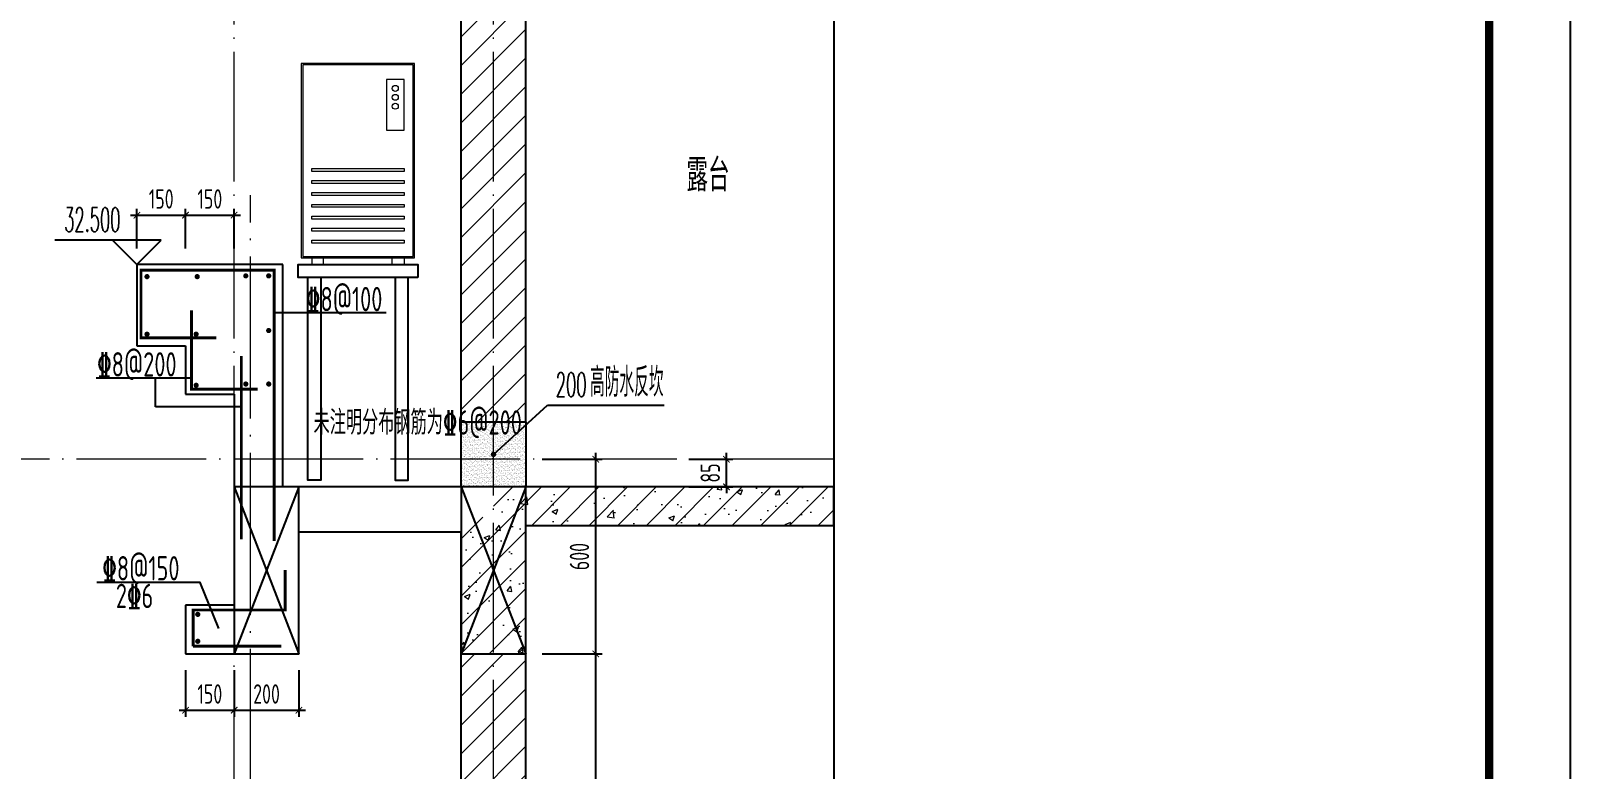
# Model space of a CAD drawing. Extents: x -1307975 to -76406, y -96289 to 379359.
# Drawn here: x -586577 to -581828, y 271725 to 274001 of the extents above; entities that cross this region are included whole.
import ezdxf

# ---------------------------------------------------------------- set-up
doc = ezdxf.new("R2010")
doc.units = 0
doc.header["$LTSCALE"] = 1000
doc.linetypes.add('DOTE', pattern=[2.42, 2, -0.2, 0.02, -0.2])
doc.layers.get('0').update_dxf_attribs({"linetype": 'CONTINUOUS'})
doc.layers.get('DEFPOINTS').update_dxf_attribs({"linetype": 'CONTINUOUS'})
for name, color, linetype in [('DIM', 2, 'CONTINUOUS'), ('DIM_ELEV', 3, 'CONTINUOUS'), ('DIM_IDEN', 67, 'CONTINUOUS'), ('DIM_SYMB', 3, 'CONTINUOUS'), ('PUB_TEXT', 2, 'CONTINUOUS'), ('REIN', 6, 'CONTINUOUS'), ('S-大样-砼线', 7, 'CONTINUOUS'), ('S-引出线', 40, 'CONTINUOUS'), ('TEXT', 2, 'CONTINUOUS'), ('WALL', 5, 'CONTINUOUS'), ('空调外机', 8, 'CONTINUOUS'), ('立面-看线', 251, 'CONTINUOUS')]:
    doc.layers.add(name, color=color, linetype=linetype)
for name, color, linetype, lineweight in [('DOTE', 19, 'DOTE', 9), ('PUB_HATCH', 8, 'CONTINUOUS', 9), ('图框', 9, 'CONTINUOUS', 18), ('平面-空调室外机', 143, 'CONTINUOUS', 9)]:
    doc.layers.add(name, color=color, linetype=linetype, lineweight=lineweight)
doc.layers.add('yichutu', color=7, linetype='CONTINUOUS', true_color=0xffffff)
doc.styles.add('_TCH_DIM', font='SIMPLEX.shx', dxfattribs={"width": 0.7, "bigfont": 'GBCBIG.shx'})
doc.styles.add('DIM_FONT_T3', font='SIMPLEX', dxfattribs={"width": 0.705882, "bigfont": 'GBCBIG'})
doc.styles.add('TSSD_DIMENSION', font='Tssdeng.shx', dxfattribs={"width": 0.7, "bigfont": 'tssdchn.shx'})
doc.styles.add('TSSD_REIN', font='tssdeng.shx', dxfattribs={"width": 0.7, "height": 300, "bigfont": 'tssdchn.shx'})
doc.dimstyles.new('TSSD_20_20', dxfattribs={"dimtxt": 60, "dimasz": 20, "dimexe": 20, "dimexo": 50, "dimgap": 20, "dimtad": 1, "dimdec": 0, "dimzin": 0, "dimdsep": 46, "dimtxsty": 'TSSD_DIMENSION', "dimblk": 'ARCHTICK', "dimblk1": 'ARCHTICK', "dimblk2": 'ARCHTICK', "dimcen": 0, "dimdle": 20, "dimclrt": 7, "dimadec": 0, "dimazin": 0, "dimtfac": 1, "dimtdec": 0, "dimtix": 1, "dimtmove": 2, "dimatfit": 3, "dimfxl": 1, "dimtolj": 1, "dimtzin": 0, "dimarcsym": 0})
pattern_1 = [(45, (-1182008.505, 426623.756), (-44.194174, 44.194174), []), (50, (-1182008.5, 426623.76), (179.315046, -15.688034), [18.75, -206.25]), (355, (-1182008.5, 426623.76), (-34.687833, 188.048033), [15, -165]), (100.4514, (-1181993.56, 426622.45), (144.627345, 172.359886), [15.93505, -175.28553]), (46.1842, (-1182008.5, 426673.76), (266.81026, -41.37975), [28.125, -309.375]), (96.6356, (-1181986.27, 426670.3), (233.66568, 243.52947), [23.90257, -262.92825]), (351.1842, (-1182008.5, 426673.76), (233.66549, 243.52965), [22.5, -247.5]), (21, (-1181983.5, 426661.26), (149.226763, -100.654723), [18.75, -206.25]), (326, (-1181983.5, 426661.26), (60.828833, 181.28751), [15, -165]), (71.4514, (-1181971.07, 426652.87), (210.055657, 80.632624), [15.93505, -175.28553]), (37.5, (-1182008.505, 426623.756), (3.039964, 83.2234635), [0, -163, 0, -167.5, 0, -165.625]), (7.5, (-1182008.505, 426623.76), (65.767384, 98.602928), [0, -95.5, 0, -159.25, 0, -63.125]), (327.5, (-1182064.255, 426623.756), (133.455609, -5.638718), [0, -62.5, 0, -195, 0, -258.75]), (317.5, (-1182089.25, 426623.76), (145.796542, 25.026246), [0, -81.25, 0, -129.5, 0, -183.75])]
pattern_2 = [(45, (-1182008.505, 426668.634), (-44.1941915, 44.1941915), [])]

# ---------------------------------------------------------------- blocks, each defined once
blk = doc.blocks.new('GFDDDDRG')
at = {"layer": '图框'}
blk.add_lwpolyline([(923309.8, -107437), (923309.8, -159999.5), (893609.8, -159999.5), (893609.8, -107437)], close=True, dxfattribs=at)
blk.add_lwpolyline([(923309.8, -107437), (923309.8, -159999.5), (893609.8, -159999.5), (893609.8, -107437)], close=True, dxfattribs=at)
at = {"layer": '图框', "const_width": 50}
blk.add_lwpolyline([(894109.8, -159499.5), (922809.8, -159499.5), (922809.8, -108687), (894109.8, -108687)], close=True, dxfattribs=at)
blk = doc.blocks.new('yct-1051-594-26275-14850-25-1002.0')
at = {"layer": 'yichutu', "color": 7, "true_color": 0xffffff}
blk.add_lwpolyline([(0, 0), (0, 14850), (26275, 14850), (26275, 0)], close=True, dxfattribs=at)
blk = doc.blocks.new('kongtiao')
for p, q in [((-338.7, 49), (-338.7, -550.8)), ((11, 49), (-338.7, 49)), ((11, -550.8), (11, 49)), ((-334.1, 44.4), (-334.1, -546.2)), ((6.4, 44.4), (-334.1, 44.4)), ((6.4, -546.2), (6.4, 44.4)), ((-76.2, -0.5), (-76.2, -156.5)), ((-21.1, -0.5), (-76.2, -0.5)), ((-21.1, -156.5), (-21.1, -0.5)), ((-76.2, -156.5), (-21.1, -156.5)), ((-338.7, -550.8), (11, -550.8)), ((-334.1, -546.2), (6.4, -546.2)), ((-306.6, -550.8), (-306.6, -571.2)), ((-269.8, -571.2), (-269.8, -550.8)), ((-57.9, -571.2), (-57.9, -550.8)), ((-21.1, -550.8), (-21.1, -571.2)), ((-306.6, -571.2), (-269.8, -571.2)), ((-21.1, -571.2), (-57.9, -571.2))]:
    blk.add_line(p, q)
for points in [[(-306.6, -275.4), (-21.1, -275.4), (-21.1, -284.6), (-306.6, -284.6)], [(-306.6, -312.1), (-21.1, -312.1), (-21.1, -321.3), (-306.6, -321.3)], [(-306.6, -348.8), (-21.1, -348.8), (-21.1, -358), (-306.6, -358)], [(-306.6, -385.6), (-21.1, -385.6), (-21.1, -394.7), (-306.6, -394.7)], [(-306.6, -422.3), (-21.1, -422.3), (-21.1, -431.5), (-306.6, -431.5)], [(-306.6, -459), (-21.1, -459), (-21.1, -468.2), (-306.6, -468.2)], [(-306.6, -495.7), (-21.1, -495.7), (-21.1, -504.9), (-306.6, -504.9)]]:
    blk.add_lwpolyline(points, close=True)
for centre in [(-48.7, -28), (-48.7, -55.6), (-48.7, -83.1)]:
    blk.add_circle(centre, 9.18)
blk = doc.blocks.new('_ArchTick')
at = {"color": 0, "linetype": 'ByBlock', "const_width": 0.15}
blk.add_lwpolyline([(-0.5, -0.5), (0.5, 0.5)], dxfattribs=at)
blk = doc.blocks.new('*D2509')
at = {"layer": 'DEFPOINTS', "color": 0, "transparency": 16777216}
for p in [(-586099.3, 273433), (-586249.3, 273280.7), (-586099.3, 273280.7)]:
    blk.add_point(p, dxfattribs=at)
at = {"layer": 'DIM', "color": 0, "lineweight": -2, "transparency": 16777216}
for p, q in [((-586269.3, 273433), (-586079.3, 273433)), ((-586249.3, 273330.7), (-586249.3, 273453)), ((-586099.3, 273330.7), (-586099.3, 273453))]:
    blk.add_line(p, q, dxfattribs=at)
at = {"layer": 'DIM', "color": 0, "lineweight": -2, "transparency": 16777216, "xscale": 20, "yscale": 20, "zscale": 20, "rotation": 180}
blk.add_blockref('_ArchTick', (-586249.3, 273433), dxfattribs=at)
at = {"layer": 'DIM', "color": 0, "lineweight": -2, "transparency": 16777216, "xscale": 20, "yscale": 20, "zscale": 20}
blk.add_blockref('_ArchTick', (-586099.3, 273433), dxfattribs=at)
at = {"layer": 'DIM', "color": 7, "transparency": 16777216, "insert": (-586174.3, 273483), "char_height": 60, "attachment_point": 5, "style": 'TSSD_DIMENSION'}
blk.add_mtext('\\A1;150', dxfattribs=at)
blk = doc.blocks.new('*D2510')
at = {"layer": 'DEFPOINTS', "color": 0, "transparency": 16777216}
for p in [(-585949.3, 273433), (-586099.3, 273280.7), (-585949.3, 273280.7)]:
    blk.add_point(p, dxfattribs=at)
at = {"layer": 'DIM', "color": 0, "lineweight": -2, "transparency": 16777216}
for p, q in [((-586119.3, 273433), (-585929.3, 273433)), ((-586099.3, 273330.7), (-586099.3, 273453)), ((-585949.3, 273330.7), (-585949.3, 273453))]:
    blk.add_line(p, q, dxfattribs=at)
at = {"layer": 'DIM', "color": 0, "lineweight": -2, "transparency": 16777216, "xscale": 20, "yscale": 20, "zscale": 20, "rotation": 180}
blk.add_blockref('_ArchTick', (-586099.3, 273433), dxfattribs=at)
at = {"layer": 'DIM', "color": 0, "lineweight": -2, "transparency": 16777216, "xscale": 20, "yscale": 20, "zscale": 20}
blk.add_blockref('_ArchTick', (-585949.3, 273433), dxfattribs=at)
at = {"layer": 'DIM', "color": 7, "transparency": 16777216, "insert": (-586024.3, 273483), "char_height": 60, "attachment_point": 5, "style": 'TSSD_DIMENSION'}
blk.add_mtext('\\A1;150', dxfattribs=at)
blk = doc.blocks.new('*D2515')
at = {"layer": 'DEFPOINTS', "color": 0, "transparency": 16777216}
for p in [(-584596.6, 272680.7), (-584430.7, 272680.7), (-584596.6, 272595.7)]:
    blk.add_point(p, dxfattribs=at)
at = {"layer": 'DIM', "color": 0, "lineweight": -2, "transparency": 16777216}
for p, q in [((-584546.6, 272680.7), (-584410.7, 272680.7)), ((-584430.7, 272680.7), (-584430.7, 272700.7)), ((-584430.7, 272595.7), (-584430.7, 272680.7)), ((-584546.6, 272595.7), (-584410.7, 272595.7)), ((-584430.7, 272595.7), (-584430.7, 272575.7))]:
    blk.add_line(p, q, dxfattribs=at)
at = {"layer": 'DIM', "color": 0, "lineweight": -2, "transparency": 16777216, "xscale": 20, "yscale": 20, "zscale": 20}
for p, rotation in [((-584430.7, 272680.7), 270), ((-584430.7, 272595.7), 90)]:
    blk.add_blockref('_ArchTick', p, dxfattribs=dict(at, rotation=rotation))
at = {"layer": 'DIM', "color": 7, "transparency": 16777216, "insert": (-584480.7, 272638.2), "char_height": 60, "attachment_point": 5, "rotation": 90, "style": 'TSSD_DIMENSION'}
blk.add_mtext('\\A1;85', dxfattribs=at)
blk = doc.blocks.new('*D3033')
at = {"layer": 'DEFPOINTS', "color": 0, "transparency": 16777216}
for p in [(-585049.3, 272680.7), (-584834.1, 272680.7), (-585049.3, 272080.7)]:
    blk.add_point(p, dxfattribs=at)
at = {"layer": 'DIM', "color": 0, "lineweight": -2, "transparency": 16777216}
for p, q in [((-584999.3, 272680.7), (-584814.1, 272680.7)), ((-584834.1, 272060.7), (-584834.1, 272700.7)), ((-584999.3, 272080.7), (-584814.1, 272080.7))]:
    blk.add_line(p, q, dxfattribs=at)
at = {"layer": 'DIM', "color": 0, "lineweight": -2, "transparency": 16777216, "xscale": 20, "yscale": 20, "zscale": 20}
for p, rotation in [((-584834.1, 272680.7), 90), ((-584834.1, 272080.7), 270)]:
    blk.add_blockref('_ArchTick', p, dxfattribs=dict(at, rotation=rotation))
at = {"layer": 'DIM', "color": 7, "transparency": 16777216, "insert": (-584884.1, 272380.7), "char_height": 60, "attachment_point": 5, "rotation": 90, "style": 'TSSD_DIMENSION'}
blk.add_mtext('\\A1;600', dxfattribs=at)
blk = doc.blocks.new('*D3034')
at = {"layer": 'DEFPOINTS', "color": 0, "transparency": 16777216}
for p in [(-585049.3, 272080.7), (-584834.1, 272080.7), (-585049.3, 271030.7)]:
    blk.add_point(p, dxfattribs=at)
at = {"layer": 'DIM', "color": 0, "lineweight": -2, "transparency": 16777216}
for p, q in [((-584834.1, 271010.7), (-584834.1, 272100.7)), ((-584999.3, 272080.7), (-584814.1, 272080.7)), ((-584999.3, 271030.7), (-584814.1, 271030.7))]:
    blk.add_line(p, q, dxfattribs=at)
at = {"layer": 'DIM', "color": 0, "lineweight": -2, "transparency": 16777216, "xscale": 20, "yscale": 20, "zscale": 20}
for p, rotation in [((-584834.1, 272080.7), 90), ((-584834.1, 271030.7), 270)]:
    blk.add_blockref('_ArchTick', p, dxfattribs=dict(at, rotation=rotation))
at = {"layer": 'DIM', "color": 7, "transparency": 16777216, "insert": (-584884.1, 271555.7), "char_height": 60, "attachment_point": 5, "rotation": 90, "style": 'TSSD_DIMENSION'}
blk.add_mtext('\\A1;1050', dxfattribs=at)
blk = doc.blocks.new('*D3052')
at = {"layer": 'DEFPOINTS', "color": 0, "transparency": 16777216}
for p in [(-586099.3, 272080.7), (-585949.3, 272080.7), (-585949.3, 271907)]:
    blk.add_point(p, dxfattribs=at)
at = {"layer": 'DIM', "color": 0, "lineweight": -2, "transparency": 16777216}
for p, q in [((-586099.3, 272030.7), (-586099.3, 271887)), ((-585949.3, 272030.7), (-585949.3, 271887)), ((-586119.3, 271907), (-585929.3, 271907))]:
    blk.add_line(p, q, dxfattribs=at)
at = {"layer": 'DIM', "color": 0, "lineweight": -2, "transparency": 16777216, "xscale": 20, "yscale": 20, "zscale": 20, "rotation": 180}
blk.add_blockref('_ArchTick', (-586099.3, 271907), dxfattribs=at)
at = {"layer": 'DIM', "color": 0, "lineweight": -2, "transparency": 16777216, "xscale": 20, "yscale": 20, "zscale": 20}
blk.add_blockref('_ArchTick', (-585949.3, 271907), dxfattribs=at)
at = {"layer": 'DIM', "color": 7, "transparency": 16777216, "insert": (-586024.3, 271957), "char_height": 60, "attachment_point": 5, "style": 'TSSD_DIMENSION'}
blk.add_mtext('\\A1;150', dxfattribs=at)
blk = doc.blocks.new('*D3053')
at = {"layer": 'DEFPOINTS', "color": 0, "transparency": 16777216}
for p in [(-585949.3, 272080.7), (-585749.3, 272080.7), (-585749.3, 271907)]:
    blk.add_point(p, dxfattribs=at)
at = {"layer": 'DIM', "color": 0, "lineweight": -2, "transparency": 16777216}
for p, q in [((-585949.3, 272030.7), (-585949.3, 271887)), ((-585749.3, 272030.7), (-585749.3, 271887)), ((-585969.3, 271907), (-585729.3, 271907))]:
    blk.add_line(p, q, dxfattribs=at)
at = {"layer": 'DIM', "color": 0, "lineweight": -2, "transparency": 16777216, "xscale": 20, "yscale": 20, "zscale": 20, "rotation": 180}
blk.add_blockref('_ArchTick', (-585949.3, 271907), dxfattribs=at)
at = {"layer": 'DIM', "color": 0, "lineweight": -2, "transparency": 16777216, "xscale": 20, "yscale": 20, "zscale": 20}
blk.add_blockref('_ArchTick', (-585749.3, 271907), dxfattribs=at)
at = {"layer": 'DIM', "color": 7, "transparency": 16777216, "insert": (-585849.3, 271957), "char_height": 60, "attachment_point": 5, "style": 'TSSD_DIMENSION'}
blk.add_mtext('\\A1;200', dxfattribs=at)
blk = doc.blocks.new('20210809.02274857')
at = {"layer": 'REIN', "const_width": 9}
for points in [[(87525.4, 67531.6), (87293.1, 67531.6), (87293.1, 67739.9), (87703.5, 67739.9), (87703.5, 66904.9)], [(87448.4, 67616), (87448.4, 67373.2), (87652.9, 67373.2)], [(87602.4, 66910.5), (87602.4, 67475.3)], [(87453.8, 66580.9), (87453.8, 66692.7), (87737.7, 66692.7), (87737.7, 66815.7)], [(87453.8, 66580.9), (87726.3, 66580.9)]]:
    blk.add_lwpolyline(points, dxfattribs=at)
at = {"layer": 'REIN', "const_width": 8}
for points in [[(87307.5, 67720.3, 1), (87315.5, 67720.3, 1)], [(87462.4, 67720.3, 1), (87470.4, 67720.3, 1)], [(87612.2, 67722.6, 1), (87620.2, 67722.6, 1)], [(87682.9, 67722.6, 1), (87690.9, 67722.6, 1)], [(87307.5, 67542.9, 1), (87315.5, 67542.9, 1)], [(87459, 67542.9, 1), (87467, 67542.9, 1)], [(87682.9, 67554.1, 1), (87690.9, 67554.1, 1)], [(87459, 67385.4, 1), (87467, 67385.4, 1)], [(87612.2, 67389.2, 1), (87620.2, 67389.2, 1)], [(87682.9, 67389.2, 1), (87690.9, 67389.2, 1)], [(87464, 66679.1, 1), (87472, 66679.1, 1)], [(87464, 66596.2, 1), (87472, 66596.2, 1)]]:
    blk.add_lwpolyline(points, format="xyb", close=True, dxfattribs=at)
at = {"layer": 'S-引出线'}
for p, q in [((87703.5, 67609.5), (88049.7, 67609.5)), ((87154.5, 67408.2), (87448.4, 67408.2)), ((87338.1, 67319.1), (87338.1, 67408.2)), ((87602.4, 67319.1), (87338.1, 67319.1))]:
    blk.add_line(p, q, dxfattribs=at)
blk.add_lwpolyline([(87533, 66635.5), (87475, 66777), (87156.6, 66777)], dxfattribs=at)
at = {"layer": 'TEXT', "style": 'TSSD_REIN', "width": 0.7}
for s, p in [('%%1328@100', (87801.6, 67613.6)), ('%%1328@200', (87157.6, 67412.4)), ('未注明分布钢筋为%%1326@200', (87825.3, 67233.3)), ('%%1328@150', (87173.6, 66783.8)), ('2%%1326', (87215.4, 66698.6))]:
    blk.add_text(s, height=75, rotation=0, dxfattribs=at).set_placement(p)
blk = doc.blocks.new('20210809.03133446')
at = {"layer": 'S-大样-砼线'}
for p, q in [((87154.5, 67095.9), (87354.5, 66580.9)), ((87354.5, 67095.9), (87154.5, 66580.9))]:
    blk.add_line(p, q, dxfattribs=at)
blk.add_lwpolyline([(87354.5, 67095.9), (87154.5, 67095.9), (87154.5, 66580.9), (87354.5, 66580.9)], close=True, dxfattribs=at)

msp = doc.modelspace()

# ---------------------------------------------------------------- hatches: boundary and pattern name
at = {"layer": 'PUB_HATCH'}
h = msp.add_hatch(dxfattribs=at)
h.set_pattern_fill('普通砖', color=256, scale=25, style=0)
h.set_pattern_definition(pattern_2)
h.paths.add_polyline_path([(-585049.31, 272795.72), (-585049.31, 274980.72), (-585249.31, 274980.72), (-585249.31, 272795.72)])
h = msp.add_hatch(dxfattribs=at)
h.set_pattern_fill('钢筋混凝土', color=256, scale=25, style=0)
h.set_pattern_definition(pattern_1)
h.paths.add_polyline_path([(-584099.31, 272595.72), (-585149.31, 272595.72), (-585149.31, 272515.72), (-585049.31, 272475.72), (-584099.31, 272475.72)])
h = msp.add_hatch(dxfattribs=at)
h.set_pattern_fill('钢筋混凝土', color=256, scale=25, style=0)
h.set_pattern_definition(pattern_1)
h.paths.add_polyline_path([(-585049.31, 272080.72), (-585049.31, 272475.72), (-585149.31, 272515.72), (-585249.31, 272475.72), (-585249.31, 272080.72)])
h = msp.add_hatch(dxfattribs=at)
h.set_pattern_fill('普通砖', color=256, scale=25, style=0)
h.set_pattern_definition(pattern_2)
h.paths.add_polyline_path([(-585249.31, 271230.72), (-585049.31, 271230.72), (-585049.31, 272080.72), (-585249.31, 272080.72)])
at = {"layer": '立面-看线'}
h = msp.add_hatch(dxfattribs=at)
h.set_pattern_fill('碎沙', color=256, scale=4)
h.set_pattern_definition([(37.5, (-1386302.547, -112766.228), (-0.32000626, 9.78826475), [0, -7.7216, 0, -8.636, 0, -8.255]), (7.5, (-1386302.547, -112766.228), (8.99046566, 14.33650201), [0, -4.1656, 0, -6.9596, 0, -2.667]), (327.5, (-1386308.796, -112766.228), (15.819847405, 0.02874369), [0, -2.54, 0, -9.144, 0, -11.938]), (317.5, (-1386308.796, -112766.228), (15.27112905, 4.45858647), [0, -1.27, 0, -5.9944, 0, -6.858])])
h.paths.add_polyline_path([(-585249.31, 272595.72), (-585049.31, 272595.72), (-585049.31, 272795.72), (-585249.31, 272795.72)])

# ---------------------------------------------------------------- linework, layer by layer
at = {"layer": 'DIM_ELEV'}
for p, q in [((-586174.31, 273355.72), (-586502.31, 273355.72)), ((-586249.31, 273280.72), (-586324.31, 273355.72)), ((-586249.31, 273280.72), (-586174.31, 273355.72))]:
    msp.add_line(p, q, dxfattribs=at)
at = {"layer": 'DIM_IDEN'}
for p, q in [((-585149.31, 272695.72), (-584982.5, 272847.24)), ((-584982.5, 272847.24), (-584622.32, 272847.24))]:
    msp.add_line(p, q, dxfattribs=at)
at = {"layer": 'DIM_IDEN', "const_width": 8.33}
msp.add_lwpolyline([(-585152.39, 272692.92, 1), (-585146.22, 272698.53, 1)], format="xyb", close=True, dxfattribs=at)
at = {"layer": 'DIM_SYMB'}
msp.add_lwpolyline([(-584099.31, 276100.72), (-584099.31, 266468.85), (-584046.81, 266449.74), (-584151.81, 266431.23), (-584099.31, 266412.6), (-584099.31, 256780.72)], dxfattribs=at)
at = {"layer": 'DOTE', "color": 1, "linetype": 'DOTE', "ltscale": 0.2}
for p, q in [((-585949.31, 257080.72), (-585949.31, 276680.72)), ((-585149.31, 257080.72), (-585149.31, 276680.72)), ((-584099.31, 272680.72), (-587099.5, 272680.72))]:
    msp.add_line(p, q, dxfattribs=at)
at = {"layer": 'DOTE', "ltscale": 0.25}
msp.add_line((-585899.31, 257680.72), (-585899.31, 273494.45), dxfattribs=at)
at = {"layer": 'WALL'}
for p, q in [((-585249.31, 272795.72), (-585249.31, 274980.72)), ((-585049.31, 272795.72), (-585049.31, 274980.72)), ((-585799.31, 273280.72), (-586249.31, 273280.72)), ((-586249.31, 273280.72), (-586249.31, 273030.72)), ((-585799.31, 272595.72), (-585799.31, 273280.72)), ((-586249.31, 273030.72), (-586099.31, 273030.72)), ((-586099.31, 273030.72), (-586099.31, 272880.72)), ((-586099.31, 272880.72), (-585949.31, 272880.72)), ((-585949.31, 272880.72), (-585949.31, 272230.72)), ((-585249.31, 272795.72), (-585049.31, 272795.72)), ((-585749.31, 272595.72), (-585849.31, 272595.72)), ((-585149.31, 272595.72), (-585749.31, 272595.72)), ((-584099.31, 272595.72), (-585149.31, 272595.72)), ((-584099.31, 272475.72), (-584099.31, 272595.72)), ((-584099.31, 272475.72), (-585049.31, 272475.72)), ((-585049.31, 272080.72), (-585049.31, 272475.72)), ((-585249.31, 272455.72), (-585749.31, 272455.72)), ((-585749.31, 272080.72), (-585749.31, 272455.72)), ((-585249.31, 272080.72), (-585249.31, 272455.72)), ((-585949.31, 272230.72), (-586099.31, 272230.72)), ((-586099.31, 272230.72), (-586099.31, 272080.72)), ((-586099.31, 272080.72), (-585749.31, 272080.72)), ((-585249.31, 271230.72), (-585249.31, 272080.72)), ((-585249.31, 272080.72), (-585049.31, 272080.72)), ((-585049.31, 271230.72), (-585049.31, 272080.72))]:
    msp.add_line(p, q, dxfattribs=at)
msp.add_lwpolyline([(-585249.31, 272795.72), (-585049.31, 272795.72), (-585049.31, 272595.72), (-585249.31, 272595.72)], close=True, dxfattribs=at)
at = {"layer": '空调外机', "linetype": 'Continuous'}
msp.add_lwpolyline([(-585382.3, 273240.71), (-585752.3, 273240.71), (-585752.3, 273280.71), (-585382.3, 273280.71)], close=True, dxfattribs=at)
for points in [[(-585682.3, 273240.71), (-585682.3, 272615.72), (-585722.3, 272615.72), (-585722.3, 273240.71)], [(-585452.3, 273240.71), (-585452.3, 272615.72), (-585412.3, 272615.72), (-585412.3, 273240.71)]]:
    msp.add_lwpolyline(points, dxfattribs=at)

# ---------------------------------------------------------------- block references
at = {"xscale": 0.5, "yscale": 0.5, "zscale": 0.5}
msp.add_blockref('GFDDDDRG', (-1043482.89, 332907.23), dxfattribs=at)
at = {"layer": 'DIM_IDEN'}
for p in [(-673103.82, 205499.79), (-672403.82, 205499.79)]:
    msp.add_blockref('20210809.03133446', p, dxfattribs=at)
at = {"layer": 'REIN'}
msp.add_blockref('20210809.02274857', (-673529.57, 205523.26), dxfattribs=at)
at = {"layer": 'yichutu', "rotation": 270}
msp.add_blockref('yct-1051-594-26275-14850-25-1002.0', (-596678, 279188.75), dxfattribs=at)
at = {"layer": '平面-空调室外机'}
msp.add_blockref('kongtiao', (-585403.46, 273851.87), dxfattribs=at)

# ---------------------------------------------------------------- texts
at = {"layer": 'PUB_TEXT'}
for s, height, style, width, p in [('露台', 100, 'TSSD_REIN', 0.7, (-584553.98, 273506.35)), ('32.500', 74.375, '_TCH_DIM', 0.494118, (-586473.41, 273381.97)), ('200', 74.375, 'DIM_FONT_T3', 0.49827, (-584957.49, 272873.49)), ('高防水反坎', 89.362, 'DIM_FONT_T3', 0.705882, (-584851.6, 272873.49))]:
    msp.add_text(s, height=height, dxfattribs=dict(at, style=style, width=width)).set_placement(p)

# ---------------------------------------------------------------- dimensions: what is measured, and where the dimension line sits
at = {"layer": 'DIM'}
for p1, p2, distance, picture, middle in [((-586249.31, 273280.72), (-586099.31, 273280.72), 152.32, '*D2509', (-586174.31, 273483.05)), ((-586099.31, 273280.72), (-585949.31, 273280.72), 152.32, '*D2510', (-586024.31, 273483.05)), ((-585049.31, 272080.72), (-585049.31, 272680.72), -215.2, '*D3033', (-584884.1, 272380.72)), ((-584596.63, 272595.72), (-584596.63, 272680.72), -165.96, '*D2515', (-584480.67, 272638.22)), ((-585049.31, 271030.72), (-585049.31, 272080.72), -215.2, '*D3034', (-584884.1, 271555.72)), ((-586099.31, 272080.72), (-585949.31, 272080.72), -173.71, '*D3052', (-586024.31, 271957.01)), ((-585949.31, 272080.72), (-585749.31, 272080.72), -173.71, '*D3053', (-585849.31, 271957.01))]:
    dim = msp.add_aligned_dim(p1=p1, p2=p2, distance=distance, dimstyle='TSSD_20_20', dxfattribs=at)
    dim.commit()
    dim.dimension.update_dxf_attribs({"geometry": picture, "text_midpoint": middle})

doc.saveas('drawing.dxf')
